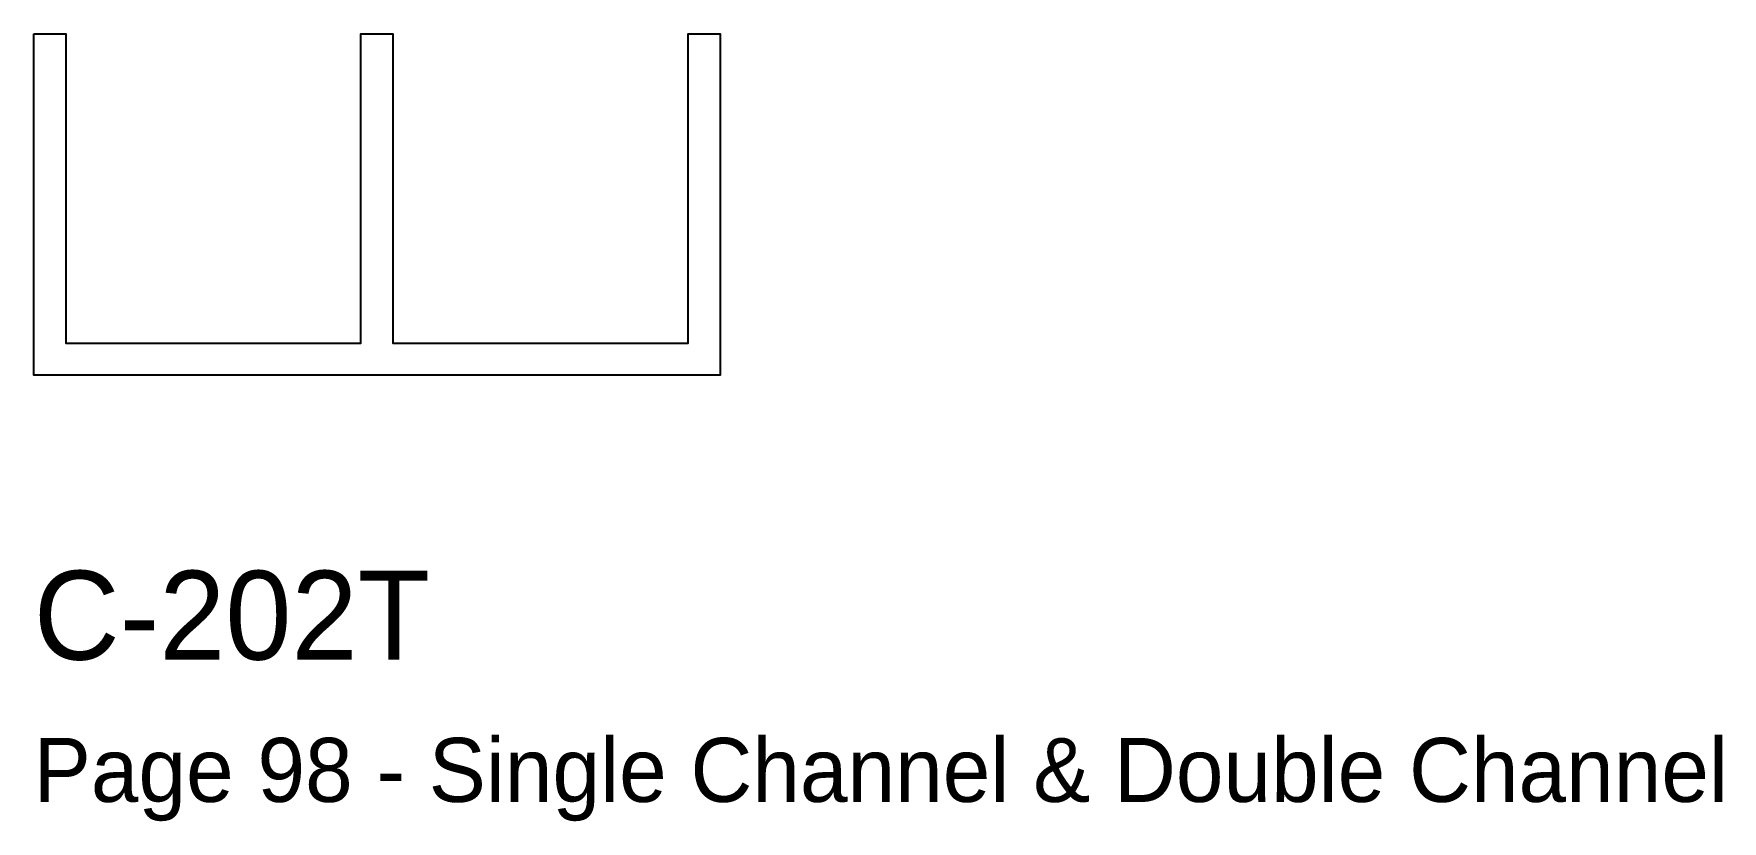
# Model space of a CAD drawing. Header units: millimetres. Extents: x 0 to 47.5, y -12.5 to 9.6.
import ezdxf

# ---------------------------------------------------------------- set-up
doc = ezdxf.new("R2010")
doc.units = ezdxf.units.MM
doc.layers.add('INFO', color=7, linetype='Continuous')
doc.layers.add('PROFILE', color=7, linetype='Continuous')

msp = doc.modelspace()

# ---------------------------------------------------------------- linework, layer by layer
at = {"layer": 'PROFILE'}
msp.add_lwpolyline([(0, 9.6), (0.9, 9.6), (0.9, 0.9), (9.2, 0.9), (9.2, 9.6), (10.1, 9.6), (10.1, 0.9), (18.4, 0.9), (18.4, 9.6), (19.3, 9.6), (19.3, 0), (0, 0)], close=True, dxfattribs=at)

# ---------------------------------------------------------------- texts
at = {"layer": 'INFO'}
for s, height, p in [('C-202T', 2.5, (0, -8)), ('Page 98 - Single Channel & Double Channel', 1.8, (0, -12))]:
    msp.add_text(s, height=height, dxfattribs=at).set_placement(p)

doc.saveas('drawing.dxf')
